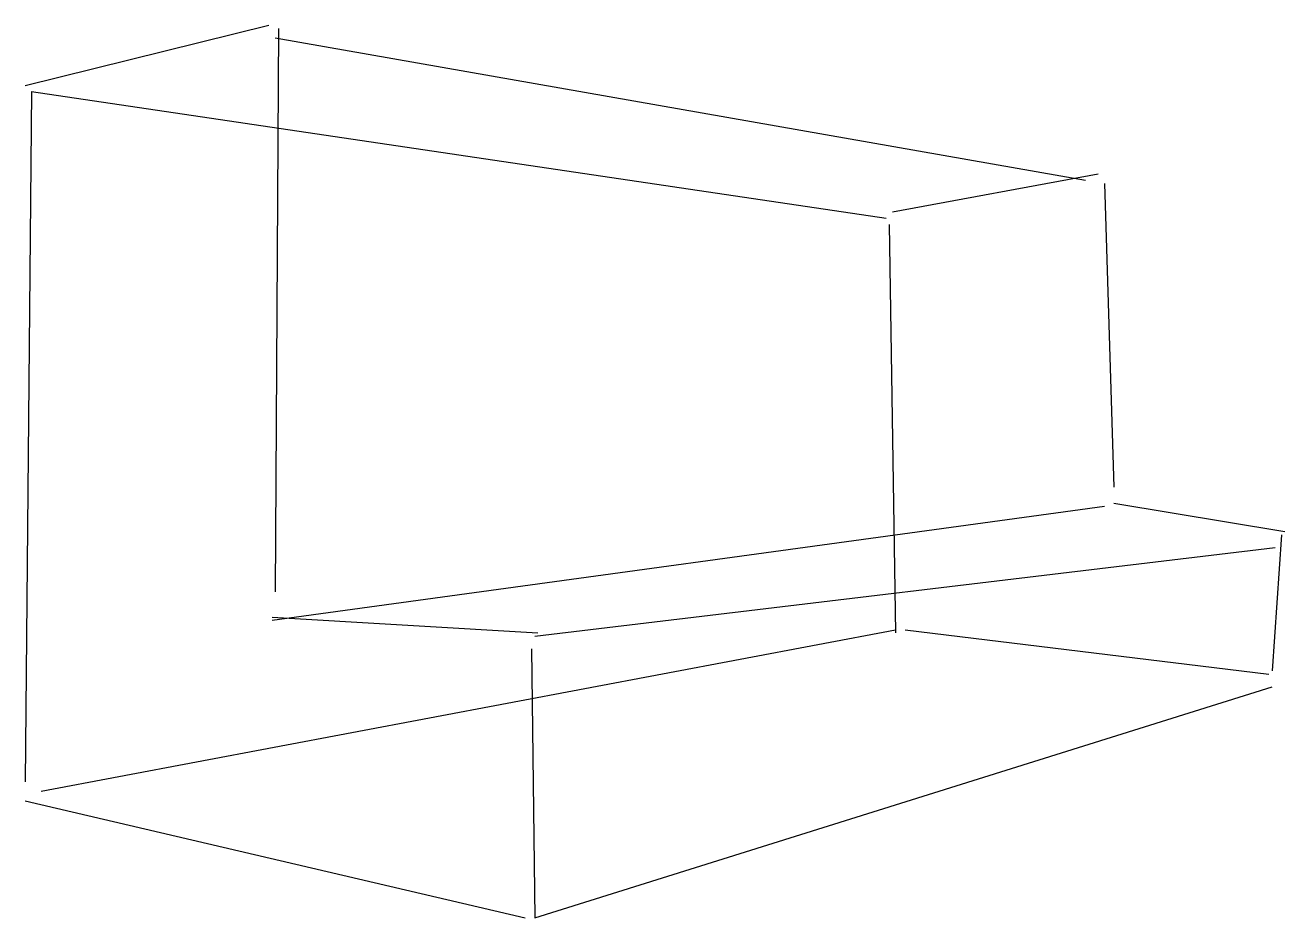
# Model space of a CAD drawing. Header units: metres. Extents: x -92 to 52, y -89 to 12.
import ezdxf

# ---------------------------------------------------------------- set-up
doc = ezdxf.new("R2010")
doc.units = ezdxf.units.M

msp = doc.modelspace()

# ---------------------------------------------------------------- linework, layer by layer
at = {"color": 0}
for p, q in [((-91.510666, 5.584312), (-63.769241, 12.429598)), ((-62.688408, 12.06932), (-63.048687, -52.0602)), ((-63.048687, 10.988485), (29.182535, -5.224034)), ((-90.790108, 4.863756), (-91.510666, -73.676895)), ((-90.790108, 4.863756), (6.485008, -9.547372)), ((7.205564, -8.826816), (30.623648, -4.503478)), ((31.344204, -5.584312), (32.425037, -40.171021)), ((6.845286, -10.267929), (7.565842, -56.743816)), ((-63.408962, -55.302704), (31.344204, -42.332687)), ((32.425037, -41.972412), (51.880062, -45.214916)), ((51.519783, -45.575191), (50.43895, -61.067158)), ((-33.505875, -57.104095), (50.799229, -47.016308)), ((-63.408962, -54.942429), (-33.145596, -56.743816)), ((-89.709274, -74.757729), (7.565842, -56.383537)), ((8.646677, -56.383537), (50.078671, -61.427433)), ((-33.86615, -58.545208), (-33.505875, -89.168854)), ((-33.505875, -89.168854), (50.43895, -62.868546)), ((-91.510666, -75.838562), (-34.586708, -89.168854))]:
    msp.add_line(p, q, dxfattribs=at)

doc.saveas('drawing.dxf')
